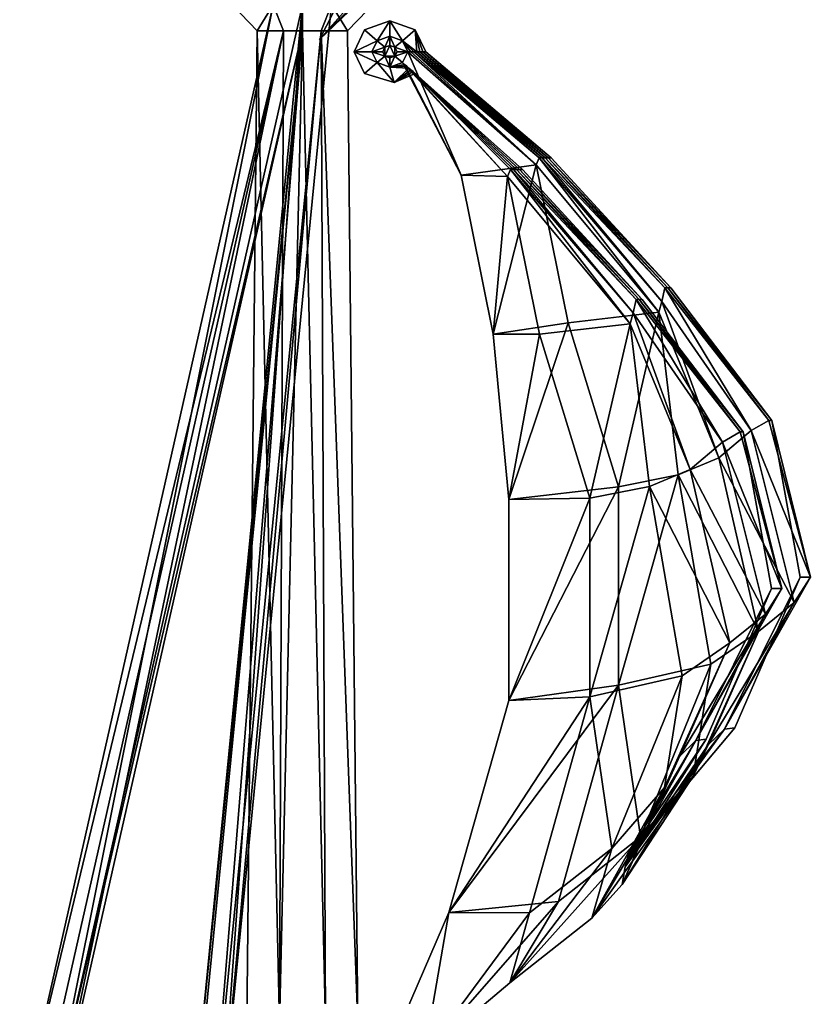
# Model space of a CAD drawing. Extents: x -936 to 1055, y -439 to 1376.
# Drawn here: x 229.5 to 586.7, y 206.1 to 648 of the extents above; entities that cross this region are included whole.
import ezdxf

# ---------------------------------------------------------------- set-up
doc = ezdxf.new("R2010")
doc.units = 0
doc.layers.get('0').update_dxf_attribs({"linetype": 'CONTINUOUS'})

msp = doc.modelspace()

# ---------------------------------------------------------------- linework, layer by layer
at = {"color": 7}
for points in [[(408.25, 680.5, 326.58), (364.98, 638.99, 408.97), (462.59, 738.16, 306.11), (408.25, 680.5, 326.58)], [(364.98, 638.99, 408.97), (413.11, 733.22, 363.12), (462.59, 738.16, 306.11), (364.98, 638.99, 408.97)], [(462.59, 738.16, -306.11), (364.98, 638.99, -408.97), (408.25, 680.5, -326.58), (462.59, 738.16, -306.11)], [(462.59, 738.16, -306.11), (413.11, 733.22, -363.12), (364.98, 638.99, -408.97), (462.59, 738.16, -306.11)], [(449.48, 734.28, 306.11), (364.98, 638.99, 408.97), (408.25, 680.5, 326.58), (449.48, 734.28, 306.11)], [(449.48, 734.28, 306.11), (413.11, 733.22, 363.12), (364.98, 638.99, 408.97), (449.48, 734.28, 306.11)], [(408.25, 680.5, -326.58), (364.98, 638.99, -408.97), (449.48, 734.28, -306.11), (408.25, 680.5, -326.58)], [(364.98, 638.99, -408.97), (413.11, 733.22, -363.12), (449.48, 734.28, -306.11), (364.98, 638.99, -408.97)], [(314.3, 666.32, -17.78), (314.3, 666.32, 17.78), (336.76, 642.83, 8.47), (314.3, 666.32, -17.78)], [(336.76, 642.83, -8.47), (314.3, 666.32, -17.78), (336.76, 642.83, 8.47), (336.76, 642.83, -8.47)], [(344.09, 654.57, -31.68), (314.3, 666.32, -17.78), (336.76, 642.83, -8.47), (344.09, 654.57, -31.68)], [(336.76, 642.83, 8.47), (314.3, 666.32, 17.78), (344.09, 654.57, 31.68), (336.76, 642.83, 8.47)], [(377.66, 642.83, -8.47), (400.13, 666.32, -17.78), (370.34, 654.57, -31.68), (377.66, 642.83, -8.47)], [(370.34, 654.57, 31.68), (400.13, 666.32, 17.78), (377.66, 642.83, 8.47), (370.34, 654.57, 31.68)], [(400.13, 666.32, 17.78), (400.13, 666.32, -17.78), (377.66, 642.83, -8.47), (400.13, 666.32, 17.78)], [(377.66, 642.83, 8.47), (400.13, 666.32, 17.78), (377.66, 642.83, -8.47), (377.66, 642.83, 8.47)], [(229.47, 147.49, -323.46), (344.09, 654.57, -31.68), (348.74, 642.83, -20.45), (229.47, 147.49, -323.46)], [(229.47, 147.49, -323.46), (242.59, 147.49, -323.46), (344.09, 654.57, -31.68), (229.47, 147.49, -323.46)], [(348.74, 642.83, 20.45), (344.09, 654.57, 31.68), (229.47, 147.49, 323.46), (348.74, 642.83, 20.45)], [(344.09, 654.57, 31.68), (242.59, 147.49, 323.46), (229.47, 147.49, 323.46), (344.09, 654.57, 31.68)], [(242.59, 147.49, -323.46), (357.21, 654.57, -31.68), (344.09, 654.57, -31.68), (242.59, 147.49, -323.46)], [(242.59, 147.49, -323.46), (357.21, 642.83, -20.45), (357.21, 654.57, -31.68), (242.59, 147.49, -323.46)], [(344.09, 654.57, 31.68), (357.21, 654.57, 31.68), (242.59, 147.49, 323.46), (344.09, 654.57, 31.68)], [(357.21, 654.57, 31.68), (357.21, 642.83, 20.45), (242.59, 147.49, 323.46), (357.21, 654.57, 31.68)], [(307.46, 147.49, -323.46), (357.21, 654.57, -31.68), (357.21, 642.83, -20.45), (307.46, 147.49, -323.46)], [(307.46, 147.49, -323.46), (320.58, 147.49, -323.46), (357.21, 654.57, -31.68), (307.46, 147.49, -323.46)], [(357.21, 642.83, 20.45), (357.21, 654.57, 31.68), (307.46, 147.49, 323.46), (357.21, 642.83, 20.45)], [(357.21, 654.57, 31.68), (320.58, 147.49, 323.46), (307.46, 147.49, 323.46), (357.21, 654.57, 31.68)], [(320.58, 147.49, -323.46), (370.34, 654.57, -31.68), (357.21, 654.57, -31.68), (320.58, 147.49, -323.46)], [(320.58, 147.49, -323.46), (365.68, 642.83, -20.45), (370.34, 654.57, -31.68), (320.58, 147.49, -323.46)], [(357.21, 654.57, 31.68), (370.34, 654.57, 31.68), (320.58, 147.49, 323.46), (357.21, 654.57, 31.68)], [(370.34, 654.57, 31.68), (365.68, 642.83, 20.45), (320.58, 147.49, 323.46), (370.34, 654.57, 31.68)], [(348.74, 642.83, -20.45), (344.09, 654.57, -31.68), (336.76, 642.83, -8.47), (348.74, 642.83, -20.45)], [(336.76, 642.83, 8.47), (344.09, 654.57, 31.68), (348.74, 642.83, 20.45), (336.76, 642.83, 8.47)], [(377.66, 642.83, -8.47), (370.34, 654.57, -31.68), (365.68, 642.83, -20.45), (377.66, 642.83, -8.47)], [(365.68, 642.83, 20.45), (370.34, 654.57, 31.68), (377.66, 642.83, 8.47), (365.68, 642.83, 20.45)], [(385.29, 643.29, 0), (391.01, 638.37, -415.64), (396.72, 647.37, 0), (385.29, 643.29, 0)], [(396.72, 647.37, 0), (391.01, 638.37, 415.64), (385.29, 643.29, 0), (396.72, 647.37, 0)], [(391.01, 638.37, -415.64), (396.72, 640.41, -415.64), (396.72, 647.37, 0), (391.01, 638.37, -415.64)], [(396.72, 647.37, 0), (396.72, 640.41, 415.64), (391.01, 638.37, 415.64), (396.72, 647.37, 0)], [(396.72, 647.37, 0), (396.72, 640.41, -415.64), (402.44, 638.37, -415.64), (396.72, 647.37, 0)], [(396.72, 647.37, 0), (402.44, 638.37, -415.64), (408.16, 643.29, 0), (396.72, 647.37, 0)], [(402.44, 638.37, 415.64), (396.72, 640.41, 415.64), (396.72, 647.37, 0), (402.44, 638.37, 415.64)], [(408.16, 643.29, 0), (402.44, 638.37, 415.64), (396.72, 647.37, 0), (408.16, 643.29, 0)], [(234.12, 135.74, -312.23), (229.47, 147.49, -323.46), (348.74, 642.83, -20.45), (234.12, 135.74, -312.23)], [(348.74, 642.83, 20.45), (229.47, 147.49, 323.46), (234.12, 135.74, 312.23), (348.74, 642.83, 20.45)], [(242.59, 135.74, -312.23), (234.12, 135.74, -312.23), (348.74, 642.83, -20.45), (242.59, 135.74, -312.23)], [(348.74, 642.83, 20.45), (234.12, 135.74, 312.23), (242.59, 135.74, 312.23), (348.74, 642.83, 20.45)], [(242.59, 147.49, -323.46), (242.59, 135.74, -312.23), (357.21, 642.83, -20.45), (242.59, 147.49, -323.46)], [(242.59, 135.74, -312.23), (348.74, 642.83, -20.45), (357.21, 642.83, -20.45), (242.59, 135.74, -312.23)], [(357.21, 642.83, 20.45), (242.59, 135.74, 312.23), (242.59, 147.49, 323.46), (357.21, 642.83, 20.45)], [(357.21, 642.83, 20.45), (348.74, 642.83, 20.45), (242.59, 135.74, 312.23), (357.21, 642.83, 20.45)], [(315.93, 135.74, -312.23), (307.46, 135.74, -312.23), (357.21, 642.83, -20.45), (315.93, 135.74, -312.23)], [(307.46, 135.74, -312.23), (307.46, 147.49, -323.46), (357.21, 642.83, -20.45), (307.46, 135.74, -312.23)], [(357.21, 642.83, 20.45), (307.46, 135.74, 312.23), (315.93, 135.74, 312.23), (357.21, 642.83, 20.45)], [(357.21, 642.83, 20.45), (307.46, 147.49, 323.46), (307.46, 135.74, 312.23), (357.21, 642.83, 20.45)], [(315.93, 135.74, -312.23), (357.21, 642.83, -20.45), (365.68, 642.83, -20.45), (315.93, 135.74, -312.23)], [(320.58, 147.49, -323.46), (315.93, 135.74, -312.23), (365.68, 642.83, -20.45), (320.58, 147.49, -323.46)], [(365.68, 642.83, 20.45), (357.21, 642.83, 20.45), (315.93, 135.74, 312.23), (365.68, 642.83, 20.45)], [(365.68, 642.83, 20.45), (315.93, 135.74, 312.23), (320.58, 147.49, 323.46), (365.68, 642.83, 20.45)], [(336.76, 642.83, -8.47), (336.76, 642.83, 8.47), (332.19, 193.93, 10.36), (336.76, 642.83, -8.47)], [(332.19, 193.93, -10.36), (336.76, 642.83, -8.47), (332.19, 193.93, 10.36), (332.19, 193.93, -10.36)], [(346.85, 193.93, -25.02), (336.76, 642.83, -8.47), (332.19, 193.93, -10.36), (346.85, 193.93, -25.02)], [(332.19, 193.93, 10.36), (336.76, 642.83, 8.47), (346.85, 193.93, 25.02), (332.19, 193.93, 10.36)], [(346.85, 193.93, -25.02), (348.74, 642.83, -20.45), (336.76, 642.83, -8.47), (346.85, 193.93, -25.02)], [(336.76, 642.83, 8.47), (348.74, 642.83, 20.45), (346.85, 193.93, 25.02), (336.76, 642.83, 8.47)], [(357.21, 642.83, -20.45), (348.74, 642.83, -20.45), (346.85, 193.93, -25.02), (357.21, 642.83, -20.45)], [(367.58, 193.93, -25.02), (357.21, 642.83, -20.45), (346.85, 193.93, -25.02), (367.58, 193.93, -25.02)], [(346.85, 193.93, 25.02), (348.74, 642.83, 20.45), (357.21, 642.83, 20.45), (346.85, 193.93, 25.02)], [(346.85, 193.93, 25.02), (357.21, 642.83, 20.45), (367.58, 193.93, 25.02), (346.85, 193.93, 25.02)], [(367.58, 193.93, -25.02), (365.68, 642.83, -20.45), (357.21, 642.83, -20.45), (367.58, 193.93, -25.02)], [(357.21, 642.83, 20.45), (365.68, 642.83, 20.45), (367.58, 193.93, 25.02), (357.21, 642.83, 20.45)], [(382.23, 193.93, -10.36), (377.66, 642.83, -8.47), (365.68, 642.83, -20.45), (382.23, 193.93, -10.36)], [(382.23, 193.93, -10.36), (365.68, 642.83, -20.45), (367.58, 193.93, -25.02), (382.23, 193.93, -10.36)], [(365.68, 642.83, 20.45), (377.66, 642.83, 8.47), (382.23, 193.93, 10.36), (365.68, 642.83, 20.45)], [(367.58, 193.93, 25.02), (365.68, 642.83, 20.45), (382.23, 193.93, 10.36), (367.58, 193.93, 25.02)], [(377.66, 642.83, 8.47), (377.66, 642.83, -8.47), (382.23, 193.93, -10.36), (377.66, 642.83, 8.47)], [(382.23, 193.93, 10.36), (377.66, 642.83, 8.47), (382.23, 193.93, -10.36), (382.23, 193.93, 10.36)], [(380.55, 633.44, 0), (391.01, 638.37, -415.64), (385.29, 643.29, 0), (380.55, 633.44, 0)], [(385.29, 643.29, 0), (391.01, 638.37, 415.64), (380.55, 633.44, 0), (385.29, 643.29, 0)], [(408.85, 633.44, -207.82), (408.16, 643.29, 0), (402.44, 638.37, -415.64), (408.85, 633.44, -207.82)], [(402.44, 638.37, 415.64), (408.16, 643.29, 0), (408.85, 633.44, 207.82), (402.44, 638.37, 415.64)], [(411.55, 633.44, -69.27), (412.9, 633.44, 0), (408.16, 643.29, 0), (411.55, 633.44, -69.27)], [(410.2, 633.44, -138.55), (411.55, 633.44, -69.27), (408.16, 643.29, 0), (410.2, 633.44, -138.55)], [(408.85, 633.44, -207.82), (410.2, 633.44, -138.55), (408.16, 643.29, 0), (408.85, 633.44, -207.82)], [(408.16, 643.29, 0), (412.9, 633.44, 0), (411.55, 633.44, 69.27), (408.16, 643.29, 0)], [(408.16, 643.29, 0), (411.55, 633.44, 69.27), (410.2, 633.44, 138.55), (408.16, 643.29, 0)], [(408.16, 643.29, 0), (410.2, 633.44, 138.55), (408.85, 633.44, 207.82), (408.16, 643.29, 0)], [(380.55, 633.44, 0), (388.64, 633.44, -415.64), (391.01, 638.37, -415.64), (380.55, 633.44, 0)], [(391.01, 638.37, 415.64), (388.64, 633.44, 415.64), (380.55, 633.44, 0), (391.01, 638.37, 415.64)], [(388.64, 633.44, -415.64), (394.44, 635.41, -498.77), (391.01, 638.37, -415.64), (388.64, 633.44, -415.64)], [(391.01, 638.37, 415.64), (394.44, 635.41, 498.77), (388.64, 633.44, 415.64), (391.01, 638.37, 415.64)], [(391.01, 638.37, -415.64), (394.44, 635.41, -498.77), (396.72, 640.41, -415.64), (391.01, 638.37, -415.64)], [(396.72, 640.41, 415.64), (394.44, 635.41, 498.77), (391.01, 638.37, 415.64), (396.72, 640.41, 415.64)], [(394.44, 635.41, -498.77), (396.72, 636.23, -498.77), (396.72, 640.41, -415.64), (394.44, 635.41, -498.77)], [(396.72, 640.41, 415.64), (396.72, 636.23, 498.77), (394.44, 635.41, 498.77), (396.72, 640.41, 415.64)], [(396.72, 640.41, -415.64), (396.72, 636.23, -498.77), (399.01, 635.41, -498.77), (396.72, 640.41, -415.64)], [(396.72, 640.41, -415.64), (399.01, 635.41, -498.77), (402.44, 638.37, -415.64), (396.72, 640.41, -415.64)], [(399.01, 635.41, 498.77), (396.72, 636.23, 498.77), (396.72, 640.41, 415.64), (399.01, 635.41, 498.77)], [(402.44, 638.37, 415.64), (399.01, 635.41, 498.77), (396.72, 640.41, 415.64), (402.44, 638.37, 415.64)], [(402.44, 638.37, -415.64), (399.01, 635.41, -498.77), (404.81, 633.44, -415.64), (402.44, 638.37, -415.64)], [(404.81, 633.44, 415.64), (399.01, 635.41, 498.77), (402.44, 638.37, 415.64), (404.81, 633.44, 415.64)], [(402.44, 638.37, -415.64), (404.81, 633.44, -415.64), (406.16, 633.44, -346.37), (402.44, 638.37, -415.64)], [(407.51, 633.44, -277.09), (408.85, 633.44, -207.82), (402.44, 638.37, -415.64), (407.51, 633.44, -277.09)], [(407.51, 633.44, -277.09), (402.44, 638.37, -415.64), (406.16, 633.44, -346.37), (407.51, 633.44, -277.09)], [(402.44, 638.37, 415.64), (408.85, 633.44, 207.82), (407.51, 633.44, 277.09), (402.44, 638.37, 415.64)], [(406.16, 633.44, 346.37), (404.81, 633.44, 415.64), (402.44, 638.37, 415.64), (406.16, 633.44, 346.37)], [(406.16, 633.44, 346.37), (402.44, 638.37, 415.64), (407.51, 633.44, 277.09), (406.16, 633.44, 346.37)], [(391.01, 628.52, -415.64), (388.64, 633.44, -415.64), (380.55, 633.44, 0), (391.01, 628.52, -415.64)], [(385.29, 623.6, 0), (391.01, 628.52, -415.64), (380.55, 633.44, 0), (385.29, 623.6, 0)], [(380.55, 633.44, 0), (388.64, 633.44, 415.64), (391.01, 628.52, 415.64), (380.55, 633.44, 0)], [(380.55, 633.44, 0), (391.01, 628.52, 415.64), (385.29, 623.6, 0), (380.55, 633.44, 0)], [(388.64, 633.44, -415.64), (393.49, 633.44, -498.77), (394.44, 635.41, -498.77), (388.64, 633.44, -415.64)], [(394.44, 635.41, 498.77), (393.49, 633.44, 498.77), (388.64, 633.44, 415.64), (394.44, 635.41, 498.77)], [(394.44, 631.47, -498.77), (393.49, 633.44, -498.77), (388.64, 633.44, -415.64), (394.44, 631.47, -498.77)], [(391.01, 628.52, -415.64), (394.44, 631.47, -498.77), (388.64, 633.44, -415.64), (391.01, 628.52, -415.64)], [(388.64, 633.44, 415.64), (393.49, 633.44, 498.77), (394.44, 631.47, 498.77), (388.64, 633.44, 415.64)], [(388.64, 633.44, 415.64), (394.44, 631.47, 498.77), (391.01, 628.52, 415.64), (388.64, 633.44, 415.64)], [(394.44, 635.41, -498.77), (393.49, 633.44, -498.77), (394.44, 631.47, -498.77), (394.44, 635.41, -498.77)], [(394.44, 631.47, 498.77), (393.49, 633.44, 498.77), (394.44, 635.41, 498.77), (394.44, 631.47, 498.77)], [(396.72, 636.23, -498.77), (394.44, 635.41, -498.77), (394.44, 631.47, -498.77), (396.72, 636.23, -498.77)], [(396.72, 636.23, -498.77), (394.44, 631.47, -498.77), (399.01, 631.47, -498.77), (396.72, 636.23, -498.77)], [(394.44, 631.47, 498.77), (394.44, 635.41, 498.77), (396.72, 636.23, 498.77), (394.44, 631.47, 498.77)], [(399.01, 631.47, 498.77), (394.44, 631.47, 498.77), (396.72, 636.23, 498.77), (399.01, 631.47, 498.77)], [(399.01, 635.41, -498.77), (396.72, 636.23, -498.77), (399.01, 631.47, -498.77), (399.01, 635.41, -498.77)], [(399.01, 631.47, 498.77), (396.72, 636.23, 498.77), (399.01, 635.41, 498.77), (399.01, 631.47, 498.77)], [(399.01, 635.41, -498.77), (399.96, 633.44, -498.77), (404.81, 633.44, -415.64), (399.01, 635.41, -498.77)], [(399.01, 635.41, -498.77), (399.01, 631.47, -498.77), (399.96, 633.44, -498.77), (399.01, 635.41, -498.77)], [(404.81, 633.44, 415.64), (399.96, 633.44, 498.77), (399.01, 635.41, 498.77), (404.81, 633.44, 415.64)], [(399.96, 633.44, 498.77), (399.01, 631.47, 498.77), (399.01, 635.41, 498.77), (399.96, 633.44, 498.77)], [(404.81, 633.44, -415.64), (399.96, 633.44, -498.77), (399.01, 631.47, -498.77), (404.81, 633.44, -415.64)], [(404.81, 633.44, -415.64), (399.01, 631.47, -498.77), (402.44, 628.52, -415.64), (404.81, 633.44, -415.64)], [(399.01, 631.47, 498.77), (399.96, 633.44, 498.77), (404.81, 633.44, 415.64), (399.01, 631.47, 498.77)], [(402.44, 628.52, 415.64), (399.01, 631.47, 498.77), (404.81, 633.44, 415.64), (402.44, 628.52, 415.64)], [(428.87, 577.58, -409.98), (404.81, 633.44, -415.64), (402.44, 628.52, -415.64), (428.87, 577.58, -409.98)], [(402.44, 628.52, 415.64), (404.81, 633.44, 415.64), (428.87, 577.58, 409.98), (402.44, 628.52, 415.64)], [(462.83, 582.27, -344.09), (406.16, 633.44, -346.37), (404.81, 633.44, -415.64), (462.83, 582.27, -344.09)], [(428.87, 577.58, -409.98), (462.83, 582.27, -344.09), (404.81, 633.44, -415.64), (428.87, 577.58, -409.98)], [(404.81, 633.44, 415.64), (406.16, 633.44, 346.37), (462.83, 582.27, 344.09), (404.81, 633.44, 415.64)], [(404.81, 633.44, 415.64), (462.83, 582.27, 344.09), (428.87, 577.58, 409.98), (404.81, 633.44, 415.64)], [(462.83, 582.27, -344.09), (407.51, 633.44, -277.09), (406.16, 633.44, -346.37), (462.83, 582.27, -344.09)], [(406.16, 633.44, 346.37), (407.51, 633.44, 277.09), (462.83, 582.27, 344.09), (406.16, 633.44, 346.37)], [(462.83, 582.27, -344.09), (464.17, 585.43, -277.09), (407.51, 633.44, -277.09), (462.83, 582.27, -344.09)], [(464.17, 585.43, -277.09), (408.85, 633.44, -207.82), (407.51, 633.44, -277.09), (464.17, 585.43, -277.09)], [(407.51, 633.44, 277.09), (464.17, 585.43, 277.09), (462.83, 582.27, 344.09), (407.51, 633.44, 277.09)], [(407.51, 633.44, 277.09), (408.85, 633.44, 207.82), (464.17, 585.43, 277.09), (407.51, 633.44, 277.09)], [(464.17, 585.43, -277.09), (465.52, 585.43, -207.82), (408.85, 633.44, -207.82), (464.17, 585.43, -277.09)], [(465.52, 585.43, -207.82), (410.2, 633.44, -138.55), (408.85, 633.44, -207.82), (465.52, 585.43, -207.82)], [(408.85, 633.44, 207.82), (465.52, 585.43, 207.82), (464.17, 585.43, 277.09), (408.85, 633.44, 207.82)], [(408.85, 633.44, 207.82), (410.2, 633.44, 138.55), (465.52, 585.43, 207.82), (408.85, 633.44, 207.82)], [(465.52, 585.43, -207.82), (466.87, 585.43, -138.55), (410.2, 633.44, -138.55), (465.52, 585.43, -207.82)], [(466.87, 585.43, -138.55), (411.55, 633.44, -69.27), (410.2, 633.44, -138.55), (466.87, 585.43, -138.55)], [(410.2, 633.44, 138.55), (466.87, 585.43, 138.55), (465.52, 585.43, 207.82), (410.2, 633.44, 138.55)], [(410.2, 633.44, 138.55), (411.55, 633.44, 69.27), (466.87, 585.43, 138.55), (410.2, 633.44, 138.55)], [(466.87, 585.43, -138.55), (468.22, 585.43, -69.27), (411.55, 633.44, -69.27), (466.87, 585.43, -138.55)], [(468.22, 585.43, -69.27), (412.9, 633.44, 0), (411.55, 633.44, -69.27), (468.22, 585.43, -69.27)], [(411.55, 633.44, 69.27), (468.22, 585.43, 69.27), (466.87, 585.43, 138.55), (411.55, 633.44, 69.27)], [(411.55, 633.44, 69.27), (412.9, 633.44, 0), (468.22, 585.43, 69.27), (411.55, 633.44, 69.27)], [(468.22, 585.43, -69.27), (469.56, 585.43, 0), (412.9, 633.44, 0), (468.22, 585.43, -69.27)], [(412.9, 633.44, 0), (469.56, 585.43, 0), (468.22, 585.43, 69.27), (412.9, 633.44, 0)], [(398.6, 619.52, 0), (391.01, 628.52, -415.64), (385.29, 623.6, 0), (398.6, 619.52, 0)], [(385.29, 623.6, 0), (391.01, 628.52, 415.64), (398.6, 619.52, 0), (385.29, 623.6, 0)], [(396.72, 626.48, -415.64), (394.44, 631.47, -498.77), (391.01, 628.52, -415.64), (396.72, 626.48, -415.64)], [(391.01, 628.52, 415.64), (394.44, 631.47, 498.77), (396.72, 626.48, 415.64), (391.01, 628.52, 415.64)], [(398.6, 619.52, 0), (396.72, 626.48, -415.64), (391.01, 628.52, -415.64), (398.6, 619.52, 0)], [(391.01, 628.52, 415.64), (396.72, 626.48, 415.64), (398.6, 619.52, 0), (391.01, 628.52, 415.64)], [(396.72, 626.48, -415.64), (396.72, 630.66, -498.77), (394.44, 631.47, -498.77), (396.72, 626.48, -415.64)], [(394.44, 631.47, -498.77), (396.72, 630.66, -498.77), (399.01, 631.47, -498.77), (394.44, 631.47, -498.77)], [(394.44, 631.47, 498.77), (396.72, 630.66, 498.77), (396.72, 626.48, 415.64), (394.44, 631.47, 498.77)], [(399.01, 631.47, 498.77), (396.72, 630.66, 498.77), (394.44, 631.47, 498.77), (399.01, 631.47, 498.77)], [(399.01, 631.47, -498.77), (396.72, 630.66, -498.77), (396.72, 626.48, -415.64), (399.01, 631.47, -498.77)], [(402.44, 628.52, -415.64), (399.01, 631.47, -498.77), (396.72, 626.48, -415.64), (402.44, 628.52, -415.64)], [(396.72, 626.48, 415.64), (396.72, 630.66, 498.77), (399.01, 631.47, 498.77), (396.72, 626.48, 415.64)], [(396.72, 626.48, 415.64), (399.01, 631.47, 498.77), (402.44, 628.52, 415.64), (396.72, 626.48, 415.64)], [(403.39, 627.7, -346.37), (402.44, 628.52, -415.64), (396.72, 626.48, -415.64), (403.39, 627.7, -346.37)], [(396.72, 626.48, 415.64), (402.44, 628.52, 415.64), (403.39, 627.7, 346.37), (396.72, 626.48, 415.64)], [(404.35, 626.88, -277.09), (403.39, 627.7, -346.37), (396.72, 626.48, -415.64), (404.35, 626.88, -277.09)], [(396.72, 626.48, 415.64), (403.39, 627.7, 346.37), (404.35, 626.88, 277.09), (396.72, 626.48, 415.64)], [(428.87, 577.58, -409.98), (402.44, 628.52, -415.64), (403.39, 627.7, -346.37), (428.87, 577.58, -409.98)], [(403.39, 627.7, 346.37), (402.44, 628.52, 415.64), (428.87, 577.58, 409.98), (403.39, 627.7, 346.37)], [(449.85, 577.08, -344.09), (428.87, 577.58, -409.98), (403.39, 627.7, -346.37), (449.85, 577.08, -344.09)], [(449.85, 577.08, -344.09), (403.39, 627.7, -346.37), (404.35, 626.88, -277.09), (449.85, 577.08, -344.09)], [(403.39, 627.7, 346.37), (428.87, 577.58, 409.98), (449.85, 577.08, 344.09), (403.39, 627.7, 346.37)], [(404.35, 626.88, 277.09), (403.39, 627.7, 346.37), (449.85, 577.08, 344.09), (404.35, 626.88, 277.09)], [(405.3, 626.06, -207.82), (404.35, 626.88, -277.09), (396.72, 626.48, -415.64), (405.3, 626.06, -207.82)], [(396.72, 626.48, 415.64), (404.35, 626.88, 277.09), (405.3, 626.06, 207.82), (396.72, 626.48, 415.64)], [(405.3, 626.06, -207.82), (396.72, 626.48, -415.64), (398.6, 619.52, 0), (405.3, 626.06, -207.82)], [(398.6, 619.52, 0), (396.72, 626.48, 415.64), (405.3, 626.06, 207.82), (398.6, 619.52, 0)], [(406.25, 625.24, -138.55), (405.3, 626.06, -207.82), (398.6, 619.52, 0), (406.25, 625.24, -138.55)], [(398.6, 619.52, 0), (405.3, 626.06, 207.82), (406.25, 625.24, 138.55), (398.6, 619.52, 0)], [(407.21, 624.42, -69.27), (406.25, 625.24, -138.55), (398.6, 619.52, 0), (407.21, 624.42, -69.27)], [(398.6, 619.52, 0), (406.25, 625.24, 138.55), (407.21, 624.42, 69.27), (398.6, 619.52, 0)], [(408.16, 623.6, 0), (407.21, 624.42, -69.27), (398.6, 619.52, 0), (408.16, 623.6, 0)], [(398.6, 619.52, 0), (407.21, 624.42, 69.27), (408.16, 623.6, 0), (398.6, 619.52, 0)], [(451.2, 580.25, -277.09), (449.85, 577.08, -344.09), (404.35, 626.88, -277.09), (451.2, 580.25, -277.09)], [(451.2, 580.25, -277.09), (404.35, 626.88, -277.09), (405.3, 626.06, -207.82), (451.2, 580.25, -277.09)], [(404.35, 626.88, 277.09), (449.85, 577.08, 344.09), (451.2, 580.25, 277.09), (404.35, 626.88, 277.09)], [(405.3, 626.06, 207.82), (404.35, 626.88, 277.09), (451.2, 580.25, 277.09), (405.3, 626.06, 207.82)], [(452.55, 580.25, -207.82), (451.2, 580.25, -277.09), (405.3, 626.06, -207.82), (452.55, 580.25, -207.82)], [(452.55, 580.25, -207.82), (405.3, 626.06, -207.82), (406.25, 625.24, -138.55), (452.55, 580.25, -207.82)], [(405.3, 626.06, 207.82), (451.2, 580.25, 277.09), (452.55, 580.25, 207.82), (405.3, 626.06, 207.82)], [(406.25, 625.24, 138.55), (405.3, 626.06, 207.82), (452.55, 580.25, 207.82), (406.25, 625.24, 138.55)], [(453.89, 580.25, -138.55), (452.55, 580.25, -207.82), (406.25, 625.24, -138.55), (453.89, 580.25, -138.55)], [(453.89, 580.25, -138.55), (406.25, 625.24, -138.55), (407.21, 624.42, -69.27), (453.89, 580.25, -138.55)], [(406.25, 625.24, 138.55), (452.55, 580.25, 207.82), (453.89, 580.25, 138.55), (406.25, 625.24, 138.55)], [(407.21, 624.42, 69.27), (406.25, 625.24, 138.55), (453.89, 580.25, 138.55), (407.21, 624.42, 69.27)], [(455.24, 580.25, -69.27), (407.21, 624.42, -69.27), (408.16, 623.6, 0), (455.24, 580.25, -69.27)], [(455.24, 580.25, -69.27), (453.89, 580.25, -138.55), (407.21, 624.42, -69.27), (455.24, 580.25, -69.27)], [(408.16, 623.6, 0), (407.21, 624.42, 69.27), (455.24, 580.25, 69.27), (408.16, 623.6, 0)], [(407.21, 624.42, 69.27), (453.89, 580.25, 138.55), (455.24, 580.25, 69.27), (407.21, 624.42, 69.27)], [(456.59, 580.25, 0), (455.24, 580.25, -69.27), (408.16, 623.6, 0), (456.59, 580.25, 0)], [(408.16, 623.6, 0), (455.24, 580.25, 69.27), (456.59, 580.25, 0), (408.16, 623.6, 0)], [(464.17, 585.43, -277.09), (462.83, 582.27, -344.09), (518.25, 515.7, -269.35), (464.17, 585.43, -277.09)], [(518.25, 515.7, 269.35), (462.83, 582.27, 344.09), (464.17, 585.43, 277.09), (518.25, 515.7, 269.35)], [(518.25, 515.7, -269.35), (519.6, 520.59, -203.6), (464.17, 585.43, -277.09), (518.25, 515.7, -269.35)], [(465.52, 585.43, -207.82), (464.17, 585.43, -277.09), (519.6, 520.59, -203.6), (465.52, 585.43, -207.82)], [(464.17, 585.43, 277.09), (519.6, 520.59, 203.6), (518.25, 515.7, 269.35), (464.17, 585.43, 277.09)], [(519.6, 520.59, 203.6), (464.17, 585.43, 277.09), (465.52, 585.43, 207.82), (519.6, 520.59, 203.6)], [(520.94, 526.72, -138.74), (466.87, 585.43, -138.55), (465.52, 585.43, -207.82), (520.94, 526.72, -138.74)], [(519.6, 520.59, -203.6), (520.94, 526.72, -138.74), (465.52, 585.43, -207.82), (519.6, 520.59, -203.6)], [(465.52, 585.43, 207.82), (466.87, 585.43, 138.55), (520.94, 526.72, 138.74), (465.52, 585.43, 207.82)], [(465.52, 585.43, 207.82), (520.94, 526.72, 138.74), (519.6, 520.59, 203.6), (465.52, 585.43, 207.82)], [(522.29, 526.72, -69.47), (468.22, 585.43, -69.27), (466.87, 585.43, -138.55), (522.29, 526.72, -69.47)], [(520.94, 526.72, -138.74), (522.29, 526.72, -69.47), (466.87, 585.43, -138.55), (520.94, 526.72, -138.74)], [(466.87, 585.43, 138.55), (468.22, 585.43, 69.27), (522.29, 526.72, 69.47), (466.87, 585.43, 138.55)], [(466.87, 585.43, 138.55), (522.29, 526.72, 69.47), (520.94, 526.72, 138.74), (466.87, 585.43, 138.55)], [(523.64, 526.72, 0), (469.56, 585.43, 0), (468.22, 585.43, -69.27), (523.64, 526.72, 0)], [(522.29, 526.72, -69.47), (523.64, 526.72, 0), (468.22, 585.43, -69.27), (522.29, 526.72, -69.47)], [(468.22, 585.43, 69.27), (469.56, 585.43, 0), (523.64, 526.72, 0), (468.22, 585.43, 69.27)], [(468.22, 585.43, 69.27), (523.64, 526.72, 0), (522.29, 526.72, 69.47), (468.22, 585.43, 69.27)], [(443.36, 505.8, -400.77), (462.83, 582.27, -344.09), (428.87, 577.58, -409.98), (443.36, 505.8, -400.77)], [(428.87, 577.58, 409.98), (462.83, 582.27, 344.09), (443.36, 505.8, 400.77), (428.87, 577.58, 409.98)], [(443.36, 505.8, -400.77), (477.31, 510.92, -335.18), (462.83, 582.27, -344.09), (443.36, 505.8, -400.77)], [(462.83, 582.27, 344.09), (477.31, 510.92, 335.18), (443.36, 505.8, 400.77), (462.83, 582.27, 344.09)], [(505.27, 510.51, -269.35), (449.85, 577.08, -344.09), (451.2, 580.25, -277.09), (505.27, 510.51, -269.35)], [(451.2, 580.25, 277.09), (449.85, 577.08, 344.09), (505.27, 510.51, 269.35), (451.2, 580.25, 277.09)], [(451.2, 580.25, -277.09), (506.62, 515.41, -203.6), (505.27, 510.51, -269.35), (451.2, 580.25, -277.09)], [(506.62, 515.41, -203.6), (451.2, 580.25, -277.09), (452.55, 580.25, -207.82), (506.62, 515.41, -203.6)], [(505.27, 510.51, 269.35), (506.62, 515.41, 203.6), (451.2, 580.25, 277.09), (505.27, 510.51, 269.35)], [(452.55, 580.25, 207.82), (451.2, 580.25, 277.09), (506.62, 515.41, 203.6), (452.55, 580.25, 207.82)], [(452.55, 580.25, -207.82), (453.89, 580.25, -138.55), (507.97, 521.54, -138.74), (452.55, 580.25, -207.82)], [(452.55, 580.25, -207.82), (507.97, 521.54, -138.74), (506.62, 515.41, -203.6), (452.55, 580.25, -207.82)], [(507.97, 521.54, 138.74), (453.89, 580.25, 138.55), (452.55, 580.25, 207.82), (507.97, 521.54, 138.74)], [(506.62, 515.41, 203.6), (507.97, 521.54, 138.74), (452.55, 580.25, 207.82), (506.62, 515.41, 203.6)], [(453.89, 580.25, -138.55), (455.24, 580.25, -69.27), (509.32, 521.54, -69.47), (453.89, 580.25, -138.55)], [(453.89, 580.25, -138.55), (509.32, 521.54, -69.47), (507.97, 521.54, -138.74), (453.89, 580.25, -138.55)], [(509.32, 521.54, 69.47), (455.24, 580.25, 69.27), (453.89, 580.25, 138.55), (509.32, 521.54, 69.47)], [(507.97, 521.54, 138.74), (509.32, 521.54, 69.47), (453.89, 580.25, 138.55), (507.97, 521.54, 138.74)], [(455.24, 580.25, -69.27), (456.59, 580.25, 0), (510.66, 521.54, 0), (455.24, 580.25, -69.27)], [(455.24, 580.25, -69.27), (510.66, 521.54, 0), (509.32, 521.54, -69.47), (455.24, 580.25, -69.27)], [(510.66, 521.54, 0), (456.59, 580.25, 0), (455.24, 580.25, 69.27), (510.66, 521.54, 0)], [(509.32, 521.54, 69.47), (510.66, 521.54, 0), (455.24, 580.25, 69.27), (509.32, 521.54, 69.47)], [(477.31, 510.92, -335.18), (518.25, 515.7, -269.35), (462.83, 582.27, -344.09), (477.31, 510.92, -335.18)], [(462.83, 582.27, 344.09), (518.25, 515.7, 269.35), (477.31, 510.92, 335.18), (462.83, 582.27, 344.09)], [(428.87, 577.58, -409.98), (449.85, 577.08, -344.09), (443.36, 505.8, -400.77), (428.87, 577.58, -409.98)], [(443.36, 505.8, 400.77), (449.85, 577.08, 344.09), (428.87, 577.58, 409.98), (443.36, 505.8, 400.77)], [(449.85, 577.08, -344.09), (464.33, 505.74, -335.18), (443.36, 505.8, -400.77), (449.85, 577.08, -344.09)], [(443.36, 505.8, 400.77), (464.33, 505.74, 335.18), (449.85, 577.08, 344.09), (443.36, 505.8, 400.77)], [(449.85, 577.08, -344.09), (505.27, 510.51, -269.35), (464.33, 505.74, -335.18), (449.85, 577.08, -344.09)], [(464.33, 505.74, 335.18), (505.27, 510.51, 269.35), (449.85, 577.08, 344.09), (464.33, 505.74, 335.18)], [(559.94, 462.23, -135.59), (520.94, 526.72, -138.74), (519.6, 520.59, -203.6), (559.94, 462.23, -135.59)], [(519.6, 520.59, 203.6), (520.94, 526.72, 138.74), (559.94, 462.23, 135.59), (519.6, 520.59, 203.6)], [(567.94, 466.8, -69.61), (522.29, 526.72, -69.47), (520.94, 526.72, -138.74), (567.94, 466.8, -69.61)], [(559.94, 462.23, -135.59), (567.94, 466.8, -69.61), (520.94, 526.72, -138.74), (559.94, 462.23, -135.59)], [(520.94, 526.72, 138.74), (522.29, 526.72, 69.47), (567.94, 466.8, 69.61), (520.94, 526.72, 138.74)], [(520.94, 526.72, 138.74), (567.94, 466.8, 69.61), (559.94, 462.23, 135.59), (520.94, 526.72, 138.74)], [(569.29, 466.8, 0), (523.64, 526.72, 0), (522.29, 526.72, -69.47), (569.29, 466.8, 0)], [(567.94, 466.8, -69.61), (569.29, 466.8, 0), (522.29, 526.72, -69.47), (567.94, 466.8, -69.61)], [(522.29, 526.72, 69.47), (523.64, 526.72, 0), (569.29, 466.8, 0), (522.29, 526.72, 69.47)], [(522.29, 526.72, 69.47), (569.29, 466.8, 0), (567.94, 466.8, 69.61), (522.29, 526.72, 69.47)], [(506.62, 515.41, -203.6), (507.97, 521.54, -138.74), (546.97, 457.04, -135.59), (506.62, 515.41, -203.6)], [(546.97, 457.04, 135.59), (507.97, 521.54, 138.74), (506.62, 515.41, 203.6), (546.97, 457.04, 135.59)], [(507.97, 521.54, -138.74), (509.32, 521.54, -69.47), (554.96, 461.62, -69.61), (507.97, 521.54, -138.74)], [(507.97, 521.54, -138.74), (554.96, 461.62, -69.61), (546.97, 457.04, -135.59), (507.97, 521.54, -138.74)], [(554.96, 461.62, 69.61), (509.32, 521.54, 69.47), (507.97, 521.54, 138.74), (554.96, 461.62, 69.61)], [(546.97, 457.04, 135.59), (554.96, 461.62, 69.61), (507.97, 521.54, 138.74), (546.97, 457.04, 135.59)], [(509.32, 521.54, -69.47), (510.66, 521.54, 0), (556.31, 461.62, 0), (509.32, 521.54, -69.47)], [(509.32, 521.54, -69.47), (556.31, 461.62, 0), (554.96, 461.62, -69.61), (509.32, 521.54, -69.47)], [(556.31, 461.62, 0), (510.66, 521.54, 0), (509.32, 521.54, 69.47), (556.31, 461.62, 0)], [(554.96, 461.62, 69.61), (556.31, 461.62, 0), (509.32, 521.54, 69.47), (554.96, 461.62, 69.61)], [(519.6, 520.59, -203.6), (518.25, 515.7, -269.35), (545.29, 449.89, -195.99), (519.6, 520.59, -203.6)], [(545.29, 449.89, 195.99), (518.25, 515.7, 269.35), (519.6, 520.59, 203.6), (545.29, 449.89, 195.99)], [(545.29, 449.89, -195.99), (559.94, 462.23, -135.59), (519.6, 520.59, -203.6), (545.29, 449.89, -195.99)], [(519.6, 520.59, 203.6), (559.94, 462.23, 135.59), (545.29, 449.89, 195.99), (519.6, 520.59, 203.6)], [(500.01, 436.86, -325.16), (518.25, 515.7, -269.35), (477.31, 510.92, -335.18), (500.01, 436.86, -325.16)], [(477.31, 510.92, 335.18), (518.25, 515.7, 269.35), (500.01, 436.86, 325.16), (477.31, 510.92, 335.18)], [(500.01, 436.86, -325.16), (526.97, 442.23, -259.75), (518.25, 515.7, -269.35), (500.01, 436.86, -325.16)], [(518.25, 515.7, 269.35), (526.97, 442.23, 259.75), (500.01, 436.86, 325.16), (518.25, 515.7, 269.35)], [(532.31, 444.71, -195.99), (505.27, 510.51, -269.35), (506.62, 515.41, -203.6), (532.31, 444.71, -195.99)], [(506.62, 515.41, 203.6), (505.27, 510.51, 269.35), (532.31, 444.71, 195.99), (506.62, 515.41, 203.6)], [(506.62, 515.41, -203.6), (546.97, 457.04, -135.59), (532.31, 444.71, -195.99), (506.62, 515.41, -203.6)], [(532.31, 444.71, 195.99), (546.97, 457.04, 135.59), (506.62, 515.41, 203.6), (532.31, 444.71, 195.99)], [(526.97, 442.23, -259.75), (545.29, 449.89, -195.99), (518.25, 515.7, -269.35), (526.97, 442.23, -259.75)], [(518.25, 515.7, 269.35), (545.29, 449.89, 195.99), (526.97, 442.23, 259.75), (518.25, 515.7, 269.35)], [(450.53, 431.13, -390.3), (477.31, 510.92, -335.18), (443.36, 505.8, -400.77), (450.53, 431.13, -390.3)], [(443.36, 505.8, 400.77), (477.31, 510.92, 335.18), (450.53, 431.13, 390.3), (443.36, 505.8, 400.77)], [(450.53, 431.13, -390.3), (500.01, 436.86, -325.16), (477.31, 510.92, -335.18), (450.53, 431.13, -390.3)], [(477.31, 510.92, 335.18), (500.01, 436.86, 325.16), (450.53, 431.13, 390.3), (477.31, 510.92, 335.18)], [(464.33, 505.74, -335.18), (505.27, 510.51, -269.35), (487.03, 431.68, -325.16), (464.33, 505.74, -335.18)], [(487.03, 431.68, 325.16), (505.27, 510.51, 269.35), (464.33, 505.74, 335.18), (487.03, 431.68, 325.16)], [(505.27, 510.51, -269.35), (514, 437.05, -259.75), (487.03, 431.68, -325.16), (505.27, 510.51, -269.35)], [(487.03, 431.68, 325.16), (514, 437.05, 259.75), (505.27, 510.51, 269.35), (487.03, 431.68, 325.16)], [(505.27, 510.51, -269.35), (532.31, 444.71, -195.99), (514, 437.05, -259.75), (505.27, 510.51, -269.35)], [(514, 437.05, 259.75), (532.31, 444.71, 195.99), (505.27, 510.51, 269.35), (514, 437.05, 259.75)], [(443.36, 505.8, -400.77), (464.33, 505.74, -335.18), (450.53, 431.13, -390.3), (443.36, 505.8, -400.77)], [(450.53, 431.13, 390.3), (464.33, 505.74, 335.18), (443.36, 505.8, 400.77), (450.53, 431.13, 390.3)], [(464.33, 505.74, -335.18), (487.03, 431.68, -325.16), (450.53, 431.13, -390.3), (464.33, 505.74, -335.18)], [(450.53, 431.13, 390.3), (487.03, 431.68, 325.16), (464.33, 505.74, 335.18), (450.53, 431.13, 390.3)], [(586.69, 396.07, -69.61), (567.94, 466.8, -69.61), (559.94, 462.23, -135.59), (586.69, 396.07, -69.61)], [(559.94, 462.23, 135.59), (567.94, 466.8, 69.61), (586.69, 396.07, 69.61), (559.94, 462.23, 135.59)], [(586.69, 396.07, -69.61), (569.29, 466.8, 0), (567.94, 466.8, -69.61), (586.69, 396.07, -69.61)], [(567.94, 466.8, 69.61), (569.29, 466.8, 0), (586.69, 396.07, 69.61), (567.94, 466.8, 69.61)], [(586.69, 396.07, -69.61), (582.05, 396.07, 0), (569.29, 466.8, 0), (586.69, 396.07, -69.61)], [(569.29, 466.8, 0), (582.05, 396.07, 0), (586.69, 396.07, 69.61), (569.29, 466.8, 0)], [(579.35, 384.53, -130.58), (559.94, 462.23, -135.59), (545.29, 449.89, -195.99), (579.35, 384.53, -130.58)], [(545.29, 449.89, 195.99), (559.94, 462.23, 135.59), (579.35, 384.53, 130.58), (545.29, 449.89, 195.99)], [(546.97, 457.04, -135.59), (554.96, 461.62, -69.61), (573.71, 390.88, -69.61), (546.97, 457.04, -135.59)], [(573.71, 390.88, 69.61), (554.96, 461.62, 69.61), (546.97, 457.04, 135.59), (573.71, 390.88, 69.61)], [(554.96, 461.62, -69.61), (556.31, 461.62, 0), (573.71, 390.88, -69.61), (554.96, 461.62, -69.61)], [(573.71, 390.88, 69.61), (556.31, 461.62, 0), (554.96, 461.62, 69.61), (573.71, 390.88, 69.61)], [(556.31, 461.62, 0), (569.07, 390.88, 0), (573.71, 390.88, -69.61), (556.31, 461.62, 0)], [(573.71, 390.88, 69.61), (569.07, 390.88, 0), (556.31, 461.62, 0), (573.71, 390.88, 69.61)], [(579.35, 384.53, -130.58), (586.69, 396.07, -69.61), (559.94, 462.23, -135.59), (579.35, 384.53, -130.58)], [(559.94, 462.23, 135.59), (586.69, 396.07, 69.61), (579.35, 384.53, 130.58), (559.94, 462.23, 135.59)], [(532.31, 444.71, -195.99), (546.97, 457.04, -135.59), (566.37, 379.34, -130.58), (532.31, 444.71, -195.99)], [(566.37, 379.34, 130.58), (546.97, 457.04, 135.59), (532.31, 444.71, 195.99), (566.37, 379.34, 130.58)], [(546.97, 457.04, -135.59), (573.71, 390.88, -69.61), (566.37, 379.34, -130.58), (546.97, 457.04, -135.59)], [(566.37, 379.34, 130.58), (573.71, 390.88, 69.61), (546.97, 457.04, 135.59), (566.37, 379.34, 130.58)], [(563.25, 371.45, -190.44), (545.29, 449.89, -195.99), (526.97, 442.23, -259.75), (563.25, 371.45, -190.44)], [(526.97, 442.23, 259.75), (545.29, 449.89, 195.99), (563.25, 371.45, 190.44), (526.97, 442.23, 259.75)], [(563.25, 371.45, -190.44), (579.35, 384.53, -130.58), (545.29, 449.89, -195.99), (563.25, 371.45, -190.44)], [(545.29, 449.89, 195.99), (579.35, 384.53, 130.58), (563.25, 371.45, 190.44), (545.29, 449.89, 195.99)], [(500.01, 347.14, -311.49), (541.72, 356.68, -249.08), (526.97, 442.23, -259.75), (500.01, 347.14, -311.49)], [(500.01, 347.14, -311.49), (526.97, 442.23, -259.75), (500.01, 436.86, -325.16), (500.01, 347.14, -311.49)], [(526.97, 442.23, 259.75), (541.72, 356.68, 249.08), (500.01, 347.14, 311.49), (526.97, 442.23, 259.75)], [(500.01, 436.86, 325.16), (526.97, 442.23, 259.75), (500.01, 347.14, 311.49), (500.01, 436.86, 325.16)], [(514, 437.05, -259.75), (532.31, 444.71, -195.99), (550.28, 366.27, -190.44), (514, 437.05, -259.75)], [(550.28, 366.27, 190.44), (532.31, 444.71, 195.99), (514, 437.05, 259.75), (550.28, 366.27, 190.44)], [(541.72, 356.68, -249.08), (563.25, 371.45, -190.44), (526.97, 442.23, -259.75), (541.72, 356.68, -249.08)], [(526.97, 442.23, 259.75), (563.25, 371.45, 190.44), (541.72, 356.68, 249.08), (526.97, 442.23, 259.75)], [(532.31, 444.71, -195.99), (566.37, 379.34, -130.58), (550.28, 366.27, -190.44), (532.31, 444.71, -195.99)], [(550.28, 366.27, 190.44), (566.37, 379.34, 130.58), (532.31, 444.71, 195.99), (550.28, 366.27, 190.44)], [(450.53, 340.23, -375.79), (500.01, 347.14, -311.49), (500.01, 436.86, -325.16), (450.53, 340.23, -375.79)], [(450.53, 340.23, -375.79), (500.01, 436.86, -325.16), (450.53, 431.13, -390.3), (450.53, 340.23, -375.79)], [(500.01, 436.86, 325.16), (500.01, 347.14, 311.49), (450.53, 340.23, 375.79), (500.01, 436.86, 325.16)], [(450.53, 431.13, 390.3), (500.01, 436.86, 325.16), (450.53, 340.23, 375.79), (450.53, 431.13, 390.3)], [(514, 437.05, -259.75), (528.75, 351.5, -249.08), (487.03, 341.96, -311.49), (514, 437.05, -259.75)], [(487.03, 431.68, -325.16), (514, 437.05, -259.75), (487.03, 341.96, -311.49), (487.03, 431.68, -325.16)], [(487.03, 341.96, 311.49), (528.75, 351.5, 249.08), (514, 437.05, 259.75), (487.03, 341.96, 311.49)], [(487.03, 341.96, 311.49), (514, 437.05, 259.75), (487.03, 431.68, 325.16), (487.03, 341.96, 311.49)], [(514, 437.05, -259.75), (550.28, 366.27, -190.44), (528.75, 351.5, -249.08), (514, 437.05, -259.75)], [(528.75, 351.5, 249.08), (550.28, 366.27, 190.44), (514, 437.05, 259.75), (528.75, 351.5, 249.08)], [(487.03, 431.68, -325.16), (487.03, 341.96, -311.49), (450.53, 340.23, -375.79), (487.03, 431.68, -325.16)], [(450.53, 431.13, -390.3), (487.03, 431.68, -325.16), (450.53, 340.23, -375.79), (450.53, 431.13, -390.3)], [(450.53, 340.23, 375.79), (487.03, 341.96, 311.49), (487.03, 431.68, 325.16), (450.53, 340.23, 375.79)], [(450.53, 340.23, 375.79), (487.03, 431.68, 325.16), (450.53, 431.13, 390.3), (450.53, 340.23, 375.79)], [(547.87, 327.38, -64.83), (586.69, 396.07, -69.61), (579.35, 384.53, -130.58), (547.87, 327.38, -64.83)], [(547.87, 327.38, -64.83), (552.55, 328.01, 0), (582.05, 396.07, 0), (547.87, 327.38, -64.83)], [(547.87, 327.38, -64.83), (582.05, 396.07, 0), (586.69, 396.07, -69.61), (547.87, 327.38, -64.83)], [(579.35, 384.53, 130.58), (586.69, 396.07, 69.61), (547.87, 327.38, 64.83), (579.35, 384.53, 130.58)], [(582.05, 396.07, 0), (552.55, 328.01, 0), (547.87, 327.38, 64.83), (582.05, 396.07, 0)], [(586.69, 396.07, 69.61), (582.05, 396.07, 0), (547.87, 327.38, 64.83), (586.69, 396.07, 69.61)], [(566.37, 379.34, -130.58), (573.71, 390.88, -69.61), (534.9, 322.19, -64.83), (566.37, 379.34, -130.58)], [(569.07, 390.88, 0), (539.57, 322.82, 0), (534.9, 322.19, -64.83), (569.07, 390.88, 0)], [(573.71, 390.88, -69.61), (569.07, 390.88, 0), (534.9, 322.19, -64.83), (573.71, 390.88, -69.61)], [(534.9, 322.19, 64.83), (573.71, 390.88, 69.61), (566.37, 379.34, 130.58), (534.9, 322.19, 64.83)], [(534.9, 322.19, 64.83), (539.57, 322.82, 0), (569.07, 390.88, 0), (534.9, 322.19, 64.83)], [(534.9, 322.19, 64.83), (569.07, 390.88, 0), (573.71, 390.88, 69.61), (534.9, 322.19, 64.83)], [(540.53, 320.18, -125.07), (579.35, 384.53, -130.58), (563.25, 371.45, -190.44), (540.53, 320.18, -125.07)], [(540.53, 320.18, -125.07), (547.87, 327.38, -64.83), (579.35, 384.53, -130.58), (540.53, 320.18, -125.07)], [(563.25, 371.45, 190.44), (579.35, 384.53, 130.58), (540.53, 320.18, 125.07), (563.25, 371.45, 190.44)], [(579.35, 384.53, 130.58), (547.87, 327.38, 64.83), (540.53, 320.18, 125.07), (579.35, 384.53, 130.58)], [(550.28, 366.27, -190.44), (566.37, 379.34, -130.58), (527.56, 314.99, -125.07), (550.28, 366.27, -190.44)], [(566.37, 379.34, -130.58), (534.9, 322.19, -64.83), (527.56, 314.99, -125.07), (566.37, 379.34, -130.58)], [(527.56, 314.99, 125.07), (566.37, 379.34, 130.58), (550.28, 366.27, 190.44), (527.56, 314.99, 125.07)], [(527.56, 314.99, 125.07), (534.9, 322.19, 64.83), (566.37, 379.34, 130.58), (527.56, 314.99, 125.07)], [(533.75, 306.17, -184.26), (563.25, 371.45, -190.44), (541.72, 356.68, -249.08), (533.75, 306.17, -184.26)], [(533.75, 306.17, -184.26), (540.53, 320.18, -125.07), (563.25, 371.45, -190.44), (533.75, 306.17, -184.26)], [(541.72, 356.68, 249.08), (563.25, 371.45, 190.44), (533.75, 306.17, 184.26), (541.72, 356.68, 249.08)], [(563.25, 371.45, 190.44), (540.53, 320.18, 125.07), (533.75, 306.17, 184.26), (563.25, 371.45, 190.44)], [(528.75, 351.5, -249.08), (550.28, 366.27, -190.44), (520.78, 300.98, -184.26), (528.75, 351.5, -249.08)], [(550.28, 366.27, -190.44), (527.56, 314.99, -125.07), (520.78, 300.98, -184.26), (550.28, 366.27, -190.44)], [(520.78, 300.98, 184.26), (550.28, 366.27, 190.44), (528.75, 351.5, 249.08), (520.78, 300.98, 184.26)], [(520.78, 300.98, 184.26), (527.56, 314.99, 125.07), (550.28, 366.27, 190.44), (520.78, 300.98, 184.26)], [(509.89, 278.64, -241.9), (541.72, 356.68, -249.08), (500.01, 347.14, -311.49), (509.89, 278.64, -241.9)], [(500.01, 347.14, 311.49), (541.72, 356.68, 249.08), (509.89, 278.64, 241.9), (500.01, 347.14, 311.49)], [(509.89, 278.64, -241.9), (533.75, 306.17, -184.26), (541.72, 356.68, -249.08), (509.89, 278.64, -241.9)], [(541.72, 356.68, 249.08), (533.75, 306.17, 184.26), (509.89, 278.64, 241.9), (541.72, 356.68, 249.08)], [(487.03, 341.96, -311.49), (528.75, 351.5, -249.08), (496.92, 273.46, -241.9), (487.03, 341.96, -311.49)], [(496.92, 273.46, 241.9), (528.75, 351.5, 249.08), (487.03, 341.96, 311.49), (496.92, 273.46, 241.9)], [(528.75, 351.5, -249.08), (520.78, 300.98, -184.26), (496.92, 273.46, -241.9), (528.75, 351.5, -249.08)], [(496.92, 273.46, 241.9), (520.78, 300.98, 184.26), (528.75, 351.5, 249.08), (496.92, 273.46, 241.9)], [(423.36, 244.48, -355.85), (472.84, 249.52, -296.94), (500.01, 347.14, -311.49), (423.36, 244.48, -355.85)], [(423.36, 244.48, -355.85), (500.01, 347.14, -311.49), (450.53, 340.23, -375.79), (423.36, 244.48, -355.85)], [(500.01, 347.14, 311.49), (472.84, 249.52, 296.94), (423.36, 244.48, 355.85), (500.01, 347.14, 311.49)], [(450.53, 340.23, 375.79), (500.01, 347.14, 311.49), (423.36, 244.48, 355.85), (450.53, 340.23, 375.79)], [(472.84, 249.52, -296.94), (509.89, 278.64, -241.9), (500.01, 347.14, -311.49), (472.84, 249.52, -296.94)], [(500.01, 347.14, 311.49), (509.89, 278.64, 241.9), (472.84, 249.52, 296.94), (500.01, 347.14, 311.49)], [(487.03, 341.96, -311.49), (459.86, 244.33, -296.94), (423.36, 244.48, -355.85), (487.03, 341.96, -311.49)], [(450.53, 340.23, -375.79), (487.03, 341.96, -311.49), (423.36, 244.48, -355.85), (450.53, 340.23, -375.79)], [(423.36, 244.48, 355.85), (459.86, 244.33, 296.94), (487.03, 341.96, 311.49), (423.36, 244.48, 355.85)], [(423.36, 244.48, 355.85), (487.03, 341.96, 311.49), (450.53, 340.23, 375.79), (423.36, 244.48, 355.85)], [(487.03, 341.96, -311.49), (496.92, 273.46, -241.9), (459.86, 244.33, -296.94), (487.03, 341.96, -311.49)], [(459.86, 244.33, 296.94), (496.92, 273.46, 241.9), (487.03, 341.96, 311.49), (459.86, 244.33, 296.94)], [(503.07, 265.08, -59.84), (547.87, 327.38, -64.83), (540.53, 320.18, -125.07), (503.07, 265.08, -59.84)], [(503.07, 265.08, -59.84), (504.42, 270.55, 0.75), (547.87, 327.38, -64.83), (503.07, 265.08, -59.84)], [(540.53, 320.18, 125.07), (547.87, 327.38, 64.83), (503.07, 265.08, 59.84), (540.53, 320.18, 125.07)], [(547.87, 327.38, 64.83), (504.42, 270.55, 0.75), (503.07, 265.08, 59.84), (547.87, 327.38, 64.83)], [(504.42, 270.55, 0.75), (552.55, 328.01, 0), (547.87, 327.38, -64.83), (504.42, 270.55, 0.75)], [(547.87, 327.38, 64.83), (552.55, 328.01, 0), (504.42, 270.55, 0.75), (547.87, 327.38, 64.83)], [(539.57, 322.82, 0), (504.42, 270.55, 0.75), (503.07, 265.08, -59.84), (539.57, 322.82, 0)], [(534.9, 322.19, -64.83), (539.57, 322.82, 0), (503.07, 265.08, -59.84), (534.9, 322.19, -64.83)], [(504.42, 270.55, 0.75), (539.57, 322.82, 0), (534.9, 322.19, 64.83), (504.42, 270.55, 0.75)], [(501.72, 257.12, -119.53), (540.53, 320.18, -125.07), (533.75, 306.17, -184.26), (501.72, 257.12, -119.53)], [(501.72, 257.12, -119.53), (503.07, 265.08, -59.84), (540.53, 320.18, -125.07), (501.72, 257.12, -119.53)], [(533.75, 306.17, 184.26), (540.53, 320.18, 125.07), (501.72, 257.12, 119.53), (533.75, 306.17, 184.26)], [(540.53, 320.18, 125.07), (503.07, 265.08, 59.84), (501.72, 257.12, 119.53), (540.53, 320.18, 125.07)], [(527.56, 314.99, -125.07), (534.9, 322.19, -64.83), (503.07, 265.08, -59.84), (527.56, 314.99, -125.07)], [(503.07, 265.08, 59.84), (534.9, 322.19, 64.83), (527.56, 314.99, 125.07), (503.07, 265.08, 59.84)], [(503.07, 265.08, 59.84), (504.42, 270.55, 0.75), (534.9, 322.19, 64.83), (503.07, 265.08, 59.84)], [(520.78, 300.98, -184.26), (527.56, 314.99, -125.07), (501.72, 257.12, -119.53), (520.78, 300.98, -184.26)], [(527.56, 314.99, -125.07), (503.07, 265.08, -59.84), (501.72, 257.12, -119.53), (527.56, 314.99, -125.07)], [(501.72, 257.12, 119.53), (527.56, 314.99, 125.07), (520.78, 300.98, 184.26), (501.72, 257.12, 119.53)], [(501.72, 257.12, 119.53), (503.07, 265.08, 59.84), (527.56, 314.99, 125.07), (501.72, 257.12, 119.53)], [(487.95, 242.01, -177.92), (533.75, 306.17, -184.26), (509.89, 278.64, -241.9), (487.95, 242.01, -177.92)], [(487.95, 242.01, -177.92), (501.72, 257.12, -119.53), (533.75, 306.17, -184.26), (487.95, 242.01, -177.92)], [(509.89, 278.64, 241.9), (533.75, 306.17, 184.26), (487.95, 242.01, 177.92), (509.89, 278.64, 241.9)], [(533.75, 306.17, 184.26), (501.72, 257.12, 119.53), (487.95, 242.01, 177.92), (533.75, 306.17, 184.26)], [(496.92, 273.46, -241.9), (520.78, 300.98, -184.26), (487.95, 242.01, -177.92), (496.92, 273.46, -241.9)], [(520.78, 300.98, -184.26), (501.72, 257.12, -119.53), (487.95, 242.01, -177.92), (520.78, 300.98, -184.26)], [(487.95, 242.01, 177.92), (520.78, 300.98, 184.26), (496.92, 273.46, 241.9), (487.95, 242.01, 177.92)], [(487.95, 242.01, 177.92), (501.72, 257.12, 119.53), (520.78, 300.98, 184.26), (487.95, 242.01, 177.92)], [(450.9, 212.72, -234.29), (509.89, 278.64, -241.9), (472.84, 249.52, -296.94), (450.9, 212.72, -234.29)], [(450.9, 212.72, -234.29), (487.95, 242.01, -177.92), (509.89, 278.64, -241.9), (450.9, 212.72, -234.29)], [(472.84, 249.52, 296.94), (509.89, 278.64, 241.9), (450.9, 212.72, 234.29), (472.84, 249.52, 296.94)], [(509.89, 278.64, 241.9), (487.95, 242.01, 177.92), (450.9, 212.72, 234.29), (509.89, 278.64, 241.9)], [(459.86, 244.33, -296.94), (496.92, 273.46, -241.9), (450.9, 212.72, -234.29), (459.86, 244.33, -296.94)], [(496.92, 273.46, -241.9), (487.95, 242.01, -177.92), (450.9, 212.72, -234.29), (496.92, 273.46, -241.9)], [(450.9, 212.72, 234.29), (496.92, 273.46, 241.9), (459.86, 244.33, 296.94), (450.9, 212.72, 234.29)], [(450.9, 212.72, 234.29), (487.95, 242.01, 177.92), (496.92, 273.46, 241.9), (450.9, 212.72, 234.29)], [(412.29, 180, -286.75), (472.84, 249.52, -296.94), (423.36, 244.48, -355.85), (412.29, 180, -286.75)], [(412.29, 180, -286.75), (450.9, 212.72, -234.29), (472.84, 249.52, -296.94), (412.29, 180, -286.75)], [(423.36, 244.48, 355.85), (472.84, 249.52, 296.94), (412.29, 180, 286.75), (423.36, 244.48, 355.85)], [(472.84, 249.52, 296.94), (450.9, 212.72, 234.29), (412.29, 180, 286.75), (472.84, 249.52, 296.94)], [(375.23, 132.97, -315.43), (412.29, 180, -286.75), (423.36, 244.48, -355.85), (375.23, 132.97, -315.43)], [(423.36, 244.48, -355.85), (412.29, 180, -286.75), (375.23, 132.97, -315.43), (423.36, 244.48, -355.85)], [(423.36, 244.48, 355.85), (412.29, 180, 286.75), (375.23, 132.97, 315.43), (423.36, 244.48, 355.85)], [(375.23, 132.97, 315.43), (412.29, 180, 286.75), (423.36, 244.48, 355.85), (375.23, 132.97, 315.43)], [(423.36, 244.48, -355.85), (459.86, 244.33, -296.94), (412.29, 180, -286.75), (423.36, 244.48, -355.85)], [(412.29, 180, 286.75), (459.86, 244.33, 296.94), (423.36, 244.48, 355.85), (412.29, 180, 286.75)], [(459.86, 244.33, -296.94), (450.9, 212.72, -234.29), (412.29, 180, -286.75), (459.86, 244.33, -296.94)], [(412.29, 180, 286.75), (450.9, 212.72, 234.29), (459.86, 244.33, 296.94), (412.29, 180, 286.75)]]:
    msp.add_polyline3d(points, dxfattribs=at)

doc.saveas('drawing.dxf')
